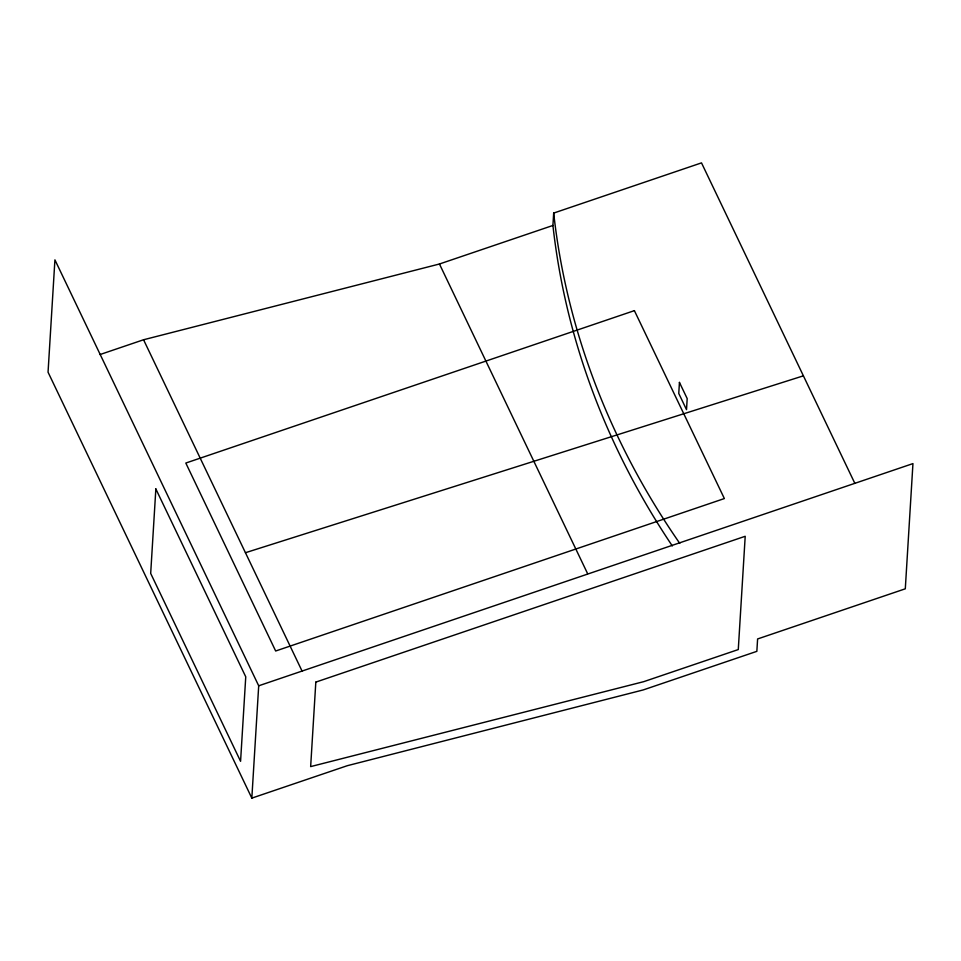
<?xml version="1.0" encoding="UTF-8"?>
<svg xmlns="http://www.w3.org/2000/svg" width="961" height="961" viewBox="0 0 961 961"><rect width="100%" height="100%" fill="white"/><g stroke="black" fill="none" stroke-linecap="round" stroke-linejoin="round"><path stroke-width="1.44" d="M251.83 798.123L258.701 685.794L54.921 259.866L48.05 372.195L251.83 798.123L347.341 765.689L643.233 689.926L756.848 651.342L757.604 638.957L905.298 588.805L912.95 463.598L258.701 685.794M672.304 545.932A907.809 778.963 3.5 0 1 552.923 225.463L553.68 213.078L701.506 162.877L854.834 483.335M100.016 354.549L143.561 339.762L439.453 263.999L552.923 225.463M245.451 552.719L803.396 375.835M439.453 263.999L587.603 573.645M143.561 339.762L302.054 671.042M679.763 543.373A907.809 778.963 3.5 0 1 553.68 213.078M155.85 488.933L150.685 573.417L240.574 761.304L245.752 676.82L155.85 488.933M315.821 682.106L310.655 766.602L643.738 681.661L738.276 649.564L745.207 536.286L315.821 682.106M679.439 382.406L678.766 393.469L686.514 409.65L687.187 398.587L679.439 382.406M634.392 310.643L185.809 463.046L275.663 651.005L724.366 498.555L634.392 310.643"/></g></svg>
